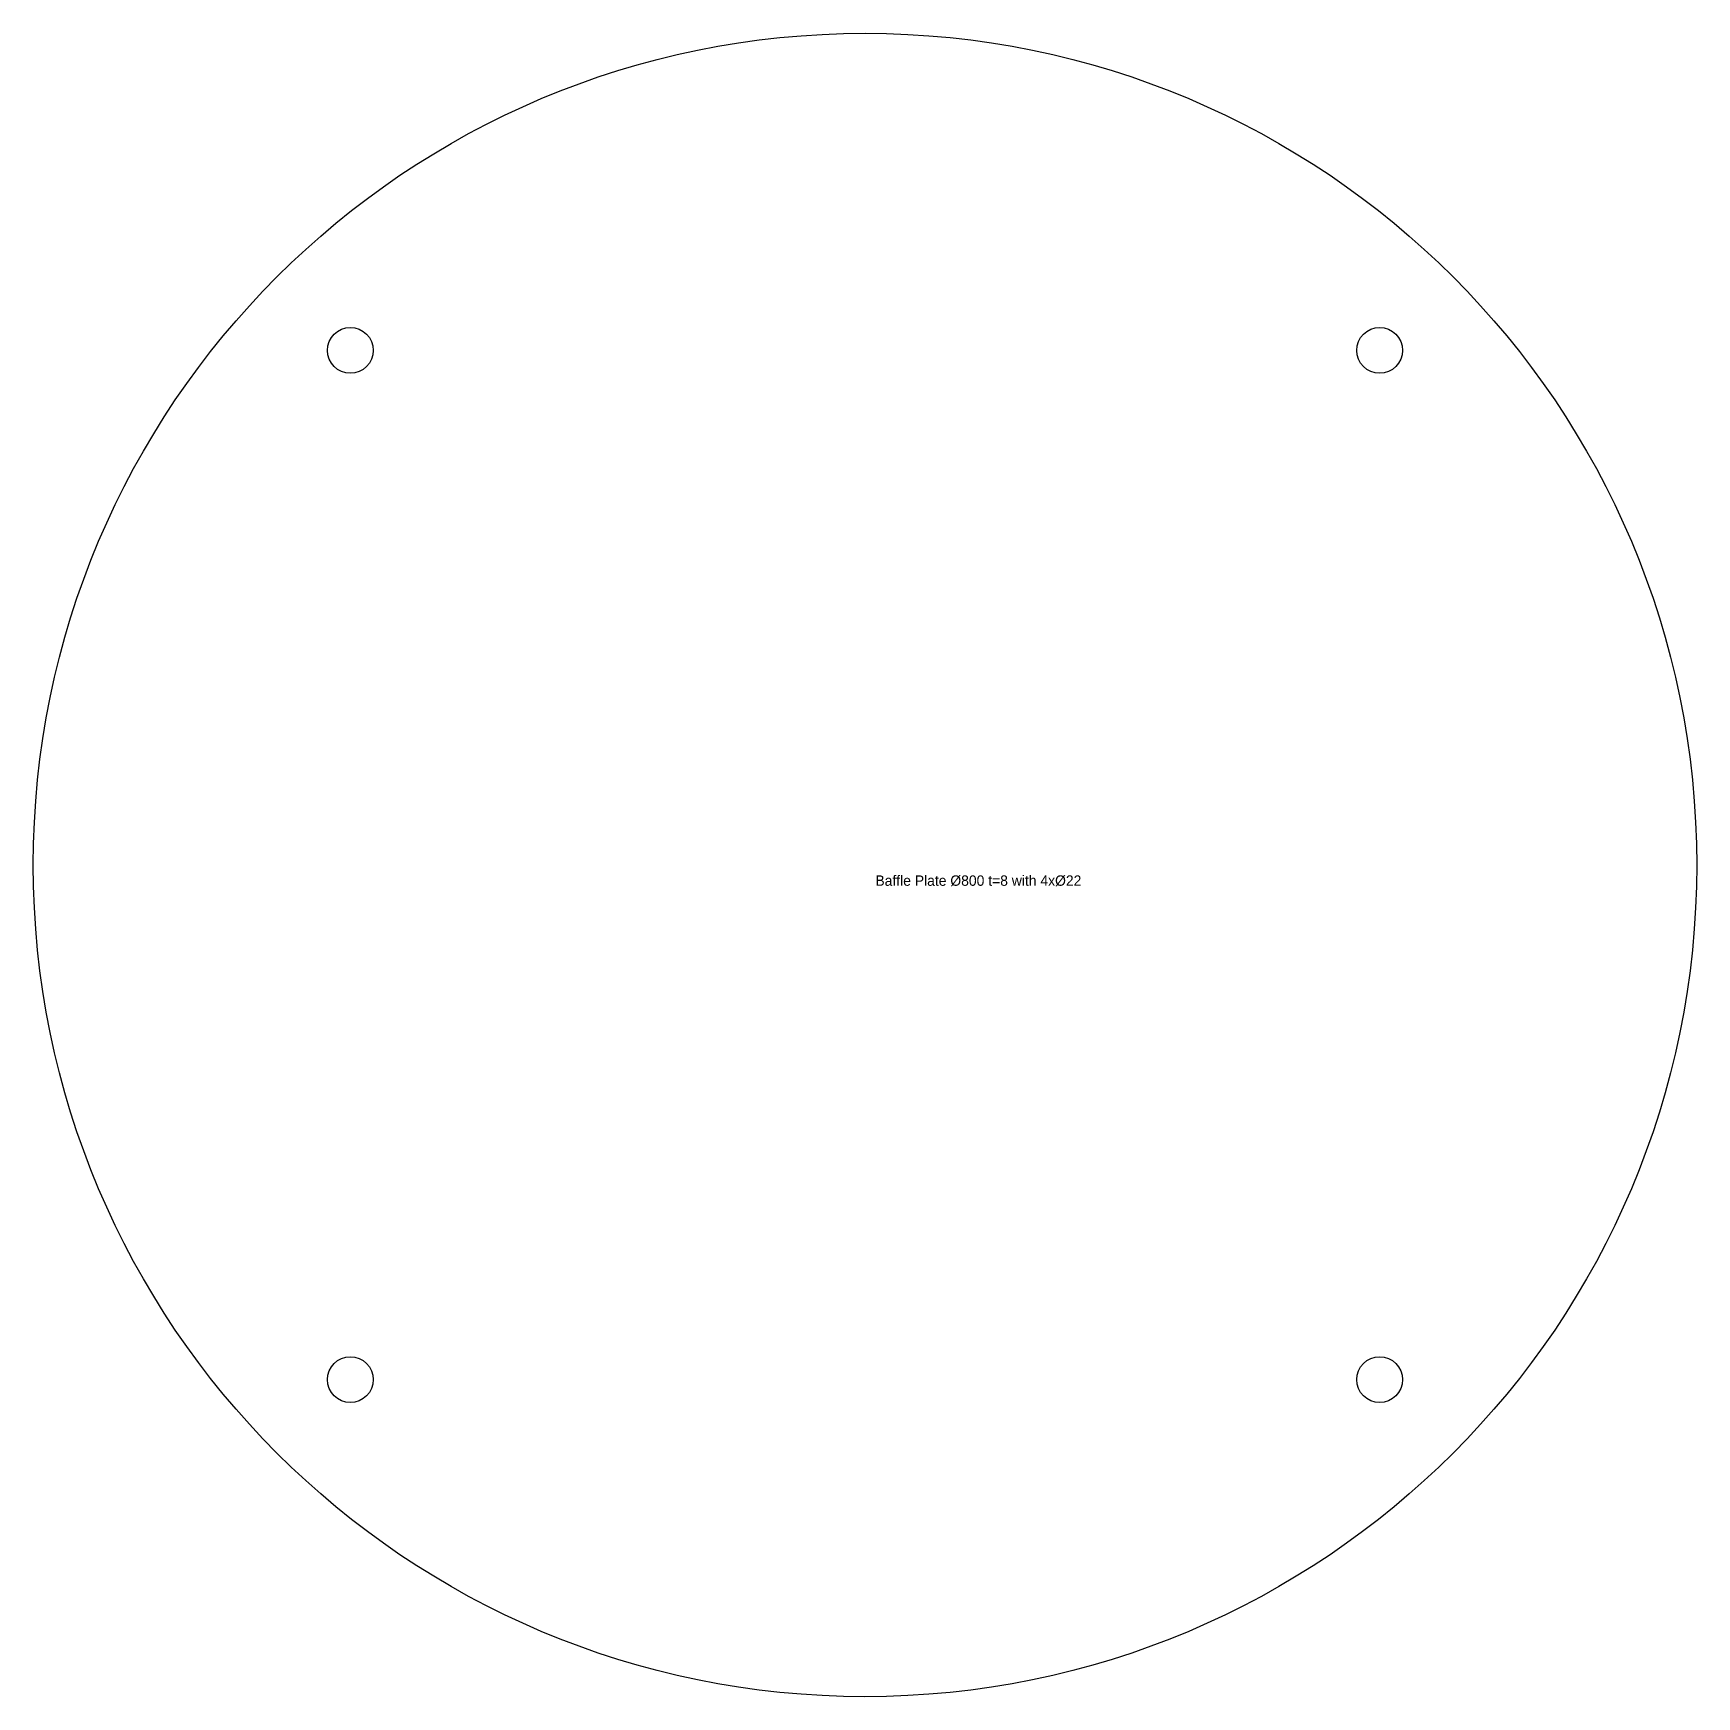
# Model space of a CAD drawing. Extents: x -400 to 400, y -400 to 400.
import ezdxf

# ---------------------------------------------------------------- set-up
doc = ezdxf.new("R2010")
doc.units = 0
for name, color, linetype in [('HOLES', 1, 'CONTINUOUS'), ('NOTES', 2, 'CONTINUOUS'), ('OUTLINE', 7, 'CONTINUOUS')]:
    doc.layers.add(name, color=color, linetype=linetype)

msp = doc.modelspace()

# ---------------------------------------------------------------- linework, layer by layer
at = {"layer": 'HOLES'}
for centre in [(-247.49, 247.49), (247.49, 247.49), (-247.49, -247.49), (247.49, -247.49)]:
    msp.add_circle(centre, 11, dxfattribs=at)
at = {"layer": 'OUTLINE'}
msp.add_circle((0, 0), 400, dxfattribs=at)

# ---------------------------------------------------------------- texts
at = {"layer": 'NOTES'}
msp.add_text('Baffle Plate Ø800 t=8 with 4xØ22', height=5, dxfattribs=at).set_placement((5, -10))

doc.saveas('drawing.dxf')
